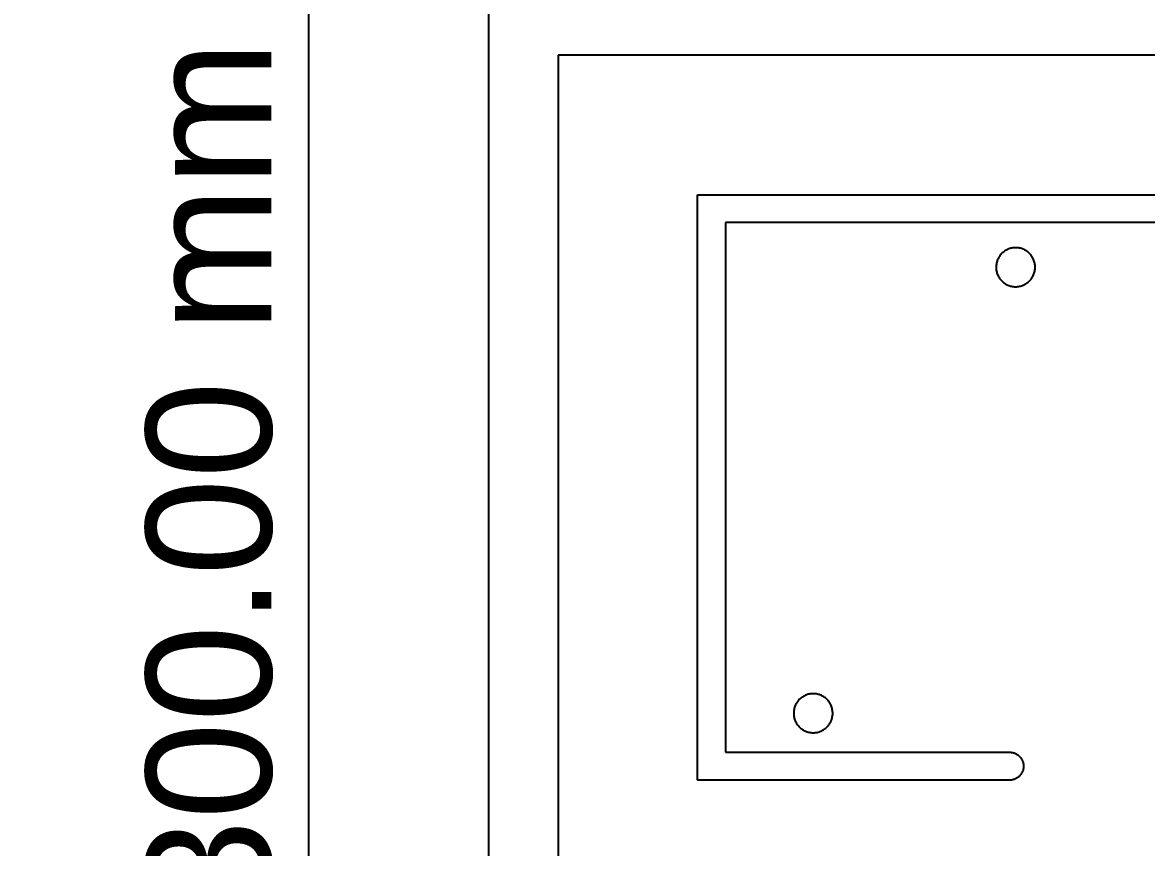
# Model space of a CAD drawing. Header units: millimetres. Extents: x 1134 to 5129, y -2137 to 2987.
# Drawn here: x 4227.1 to 4307.7, y 1765 to 1824.2 of the extents above; entities that cross this region are included whole.
import ezdxf

# ---------------------------------------------------------------- set-up
doc = ezdxf.new("R2010")
doc.units = ezdxf.units.MM
doc.linetypes.add('ACAD_ISO03W100', pattern=[30, 12, -18])
for name, color, linetype, true_color in [('01 engraving', 1, 'Continuous', 0xff0000), ('03 cutting', 5, 'Continuous', 0x0000ff), ('layout', 3, 'Continuous', 0x00ff00)]:
    doc.layers.add(name, color=color, linetype=linetype, true_color=true_color)
doc.styles.add('ARIAL', font='arial.ttf')
doc.dimstyles.new('ARIAL', dxfattribs={"dimtxt": 9, "dimasz": 9, "dimexe": 1.25, "dimexo": 0.625, "dimgap": 2.5, "dimtad": 1, "dimtoh": 1, "dimzin": 1, "dimdsep": 46, "dimtxsty": 'ARIAL', "dimcen": 2.5, "dimadec": 0, "dimazin": 0, "dimtfac": 1, "dimtdec": 4, "dimtix": 1, "dimtofl": 0, "dimtmove": 1, "dimatfit": 3, "dimfxl": 1, "dimtolj": 1, "dimtzin": 1, "dimarcsym": 0})

# ---------------------------------------------------------------- blocks, each defined once
blk = doc.blocks.new('*D1')
at = {"layer": 'Defpoints', "color": 0, "transparency": 16777216}
for p in [(4257.582, 1941.433), (4247.582, 1641.433), (4257.582, 1641.433)]:
    blk.add_point(p, dxfattribs=at)
at = {"layer": 'layout', "color": 0, "lineweight": -2, "transparency": 16777216}
for p, q in [((4256.957, 1941.433), (4246.332, 1941.433)), ((4247.582, 1932.433), (4247.582, 1650.433)), ((4256.957, 1641.433), (4246.332, 1641.433))]:
    blk.add_line(p, q, dxfattribs=at)
at = {"layer": 'layout', "color": 0, "transparency": 16777216}
for points in [[(4249.082, 1932.433), (4246.082, 1932.433), (4247.582, 1941.433)], [(4246.082, 1650.433), (4249.082, 1650.433), (4247.582, 1641.433)]]:
    blk.add_solid(points, dxfattribs=at)
at = {"layer": 'layout', "color": 0, "transparency": 16777216, "insert": (4240.488, 1791.433), "char_height": 9, "attachment_point": 5, "rotation": 90, "style": 'ARIAL'}
blk.add_mtext('\\A1;300.00 mm', dxfattribs=at)

msp = doc.modelspace()

# ---------------------------------------------------------------- linework, layer by layer
at = {"layer": '01 engraving'}
msp.add_line((4275.496, 1769.811), (4275.496, 1811.811), dxfattribs=at)
for points, knots in [([(4275.496, 1811.811), (4275.83, 1811.811), (4276.163, 1811.811), (4276.496, 1811.811), (4287.91, 1811.811), (4299.322, 1811.811), (4310.737, 1811.811)], [3572.319279, 3572.319279, 3572.319279, 3572.319279, 3622.31624, 3622.31624, 3622.31624, 5334.341283, 5334.341283, 5334.341283, 5334.341283]), ([(4297.887, 1769.811), (4290.756, 1769.811), (4283.626, 1769.811), (4276.496, 1769.811), (4276.163, 1769.811), (4275.83, 1769.811), (4275.496, 1769.811)], [352.798255, 352.798255, 352.798255, 352.798255, 1422.319277, 1422.319277, 1422.319277, 1472.319277, 1472.319277, 1472.319277, 1472.319277])]:
    msp.add_open_spline(points, degree=3, knots=knots, dxfattribs=at)
for points in [[(4277.496, 1809.811), (4277.496, 1797.145), (4277.496, 1784.478), (4277.496, 1771.811)], [(4310.737, 1809.811), (4299.656, 1809.811), (4288.577, 1809.811), (4277.496, 1809.811)], [(4277.496, 1771.811), (4284.294, 1771.811), (4291.089, 1771.811), (4297.887, 1771.811)]]:
    msp.add_open_spline(points, degree=3, dxfattribs=at)
for points, weights, knots in [([(4299.483, 1805.838, 0.4), (4298.71, 1804.671, 0.4), (4297.543, 1805.445, 0.4), (4296.376, 1806.218, 0.4), (4297.15, 1807.385, 0.4), (4297.923, 1808.552, 0.4), (4299.09, 1807.778, 0.4), (4300.257, 1807.004, 0.4), (4299.483, 1805.838, 0.4)], [1, 0.707106781187, 1, 0.707106781187, 1, 0.707106781187, 1, 0.707106781187, 1], [-6.283185, -6.283185, -6.283185, -4.712389, -4.712389, -3.141593, -3.141593, -1.570796, -1.570796, 0, 0, 0]), ([(4284.961, 1773.838, 0.4), (4284.187, 1772.671, 0.4), (4283.02, 1773.445, 0.4), (4281.854, 1774.218, 0.4), (4282.627, 1775.385, 0.4), (4283.401, 1776.552, 0.4), (4284.568, 1775.778, 0.4), (4285.735, 1775.004, 0.4), (4284.961, 1773.838, 0.4)], [1, 0.707106781187, 1, 0.707106781187, 1, 0.707106781187, 1, 0.707106781187, 1], [-6.283185, -6.283185, -6.283185, -4.712389, -4.712389, -3.141593, -3.141593, -1.570796, -1.570796, 0, 0, 0]), ([(4297.887, 1771.811), (4298.887, 1771.811), (4298.887, 1770.811), (4298.887, 1769.811), (4297.887, 1769.811)], [1, 0.707106781187, 1, 0.707106781187, 1], [195.716891, 195.716891, 195.716891, 274.256708, 274.256708, 352.796524, 352.796524, 352.796524])]:
    msp.add_rational_spline(points, weights, degree=2, knots=knots, dxfattribs=at)
for points, weights in [([(4297.887, 1771.811), (4297.887, 1771.811), (4297.887, 1771.811)], [0.999987087994, 0.999993543854, 1]), ([(4297.887, 1769.811), (4297.887, 1769.811), (4297.887, 1769.811)], [0.999999999351, 0.999993543148, 0.999987087229])]:
    msp.add_rational_spline(points, weights, degree=2, dxfattribs=at)
at = {"layer": '03 cutting'}
for p, q in [((4265.496, 1821.811), (4265.496, 1709.829)), ((4440.176, 1821.811), (4265.496, 1821.811))]:
    msp.add_line(p, q, dxfattribs=at)
at = {"layer": 'layout'}
msp.add_lwpolyline([(4260.496, 1641.433), (4560.496, 1641.433), (4560.496, 1941.433), (4260.496, 1941.433)], close=True, dxfattribs=at)
at = {"layer": 'layout', "linetype": 'ACAD_ISO03W100'}
msp.add_lwpolyline([(4265.496, 1646.433), (4555.496, 1646.433), (4555.496, 1936.433), (4265.496, 1936.433)], close=True, dxfattribs=at)

# ---------------------------------------------------------------- dimensions: what is measured, and where the dimension line sits
at = {"layer": 'layout'}
dim = msp.add_linear_dim(base=(4247.582, 1641.433), p1=(4257.582, 1941.433), p2=(4257.582, 1641.433), angle=90, text='<> mm', dimstyle='ARIAL', override={"dimscale": 1, "dimtxt": 9, "dimasz": 9, "dimexe": 1.25, "dimexo": 0.625, "dimgap": 2.5, "dimtad": 1, "dimtih": 0, "dimtoh": 0, "dimdec": 2, "dimlfac": 1, "dimzin": 1, "dimtxsty": 'ARIAL', "dimsah": 0, "dimcen": 2.5, "dimazin": 1, "dimtix": 0, "dimtmove": 0, "dimtzin": 1}, dxfattribs=at)
dim.commit()
dim.dimension.update_dxf_attribs({"geometry": '*D1', "text_midpoint": (4240.488, 1791.433)})

doc.saveas('drawing.dxf')
